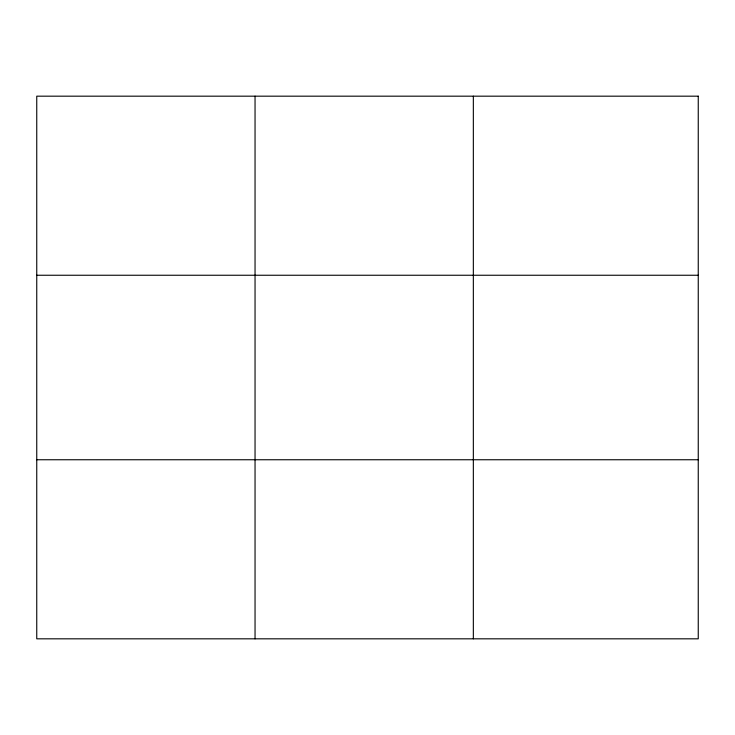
<?xml version="1.0" encoding="UTF-8"?>
<svg xmlns="http://www.w3.org/2000/svg" width="735" height="735" viewBox="0 0 735 735"><rect width="100%" height="100%" fill="white"/><g stroke="black" fill="none" stroke-linecap="round" stroke-linejoin="round"><path stroke-width="1.1" d="M255.045 638.825L255.045 96.175M473.34 638.825L473.34 96.175M36.75 275.248L698.25 275.248M36.75 459.752L698.25 459.752M698.25 96.175L698.25 638.825L36.75 638.825L36.75 96.175L698.25 96.175"/></g></svg>
